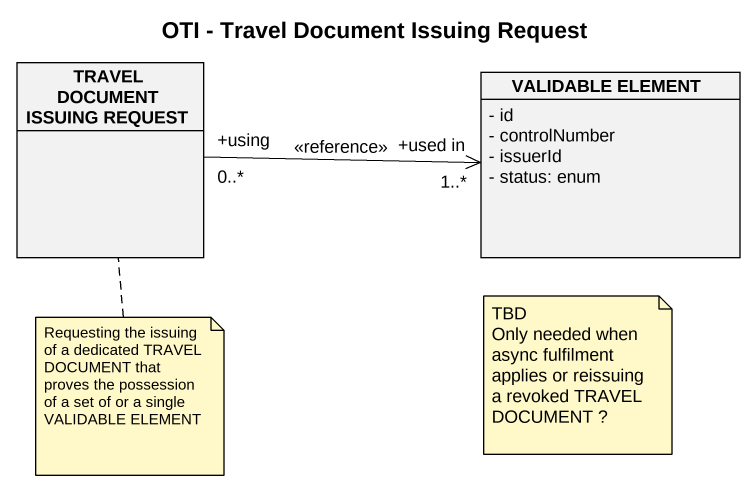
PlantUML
@startuml
title OTI - Travel Document Issuing Request
hide circle
hide empty members
skinparam classAttributeIconSize 0
class "TRAVEL DOCUMENT ISSUING REQUEST" as TRAVEL_DOCUMENT_ISSUING
class "VALIDABLE ELEMENT" as VALIDABLE_ELEMENT {
  - id
  - controlNumber
  - issuerId
  - status: enum
}
TRAVEL_DOCUMENT_ISSUING "+using\n0..*" -right-> "+used in\n1..*" VALIDABLE_ELEMENT : <<reference>>
note bottom of TRAVEL_DOCUMENT_ISSUING : Requesting the issuing of a dedicated TRAVEL DOCUMENT that proves the possession of a set of or a single VALIDABLE ELEMENT
note as N2
  TBD
  Only needed when async fulfilment applies or reissuing a revoked TRAVEL DOCUMENT ?
end note
@enduml
